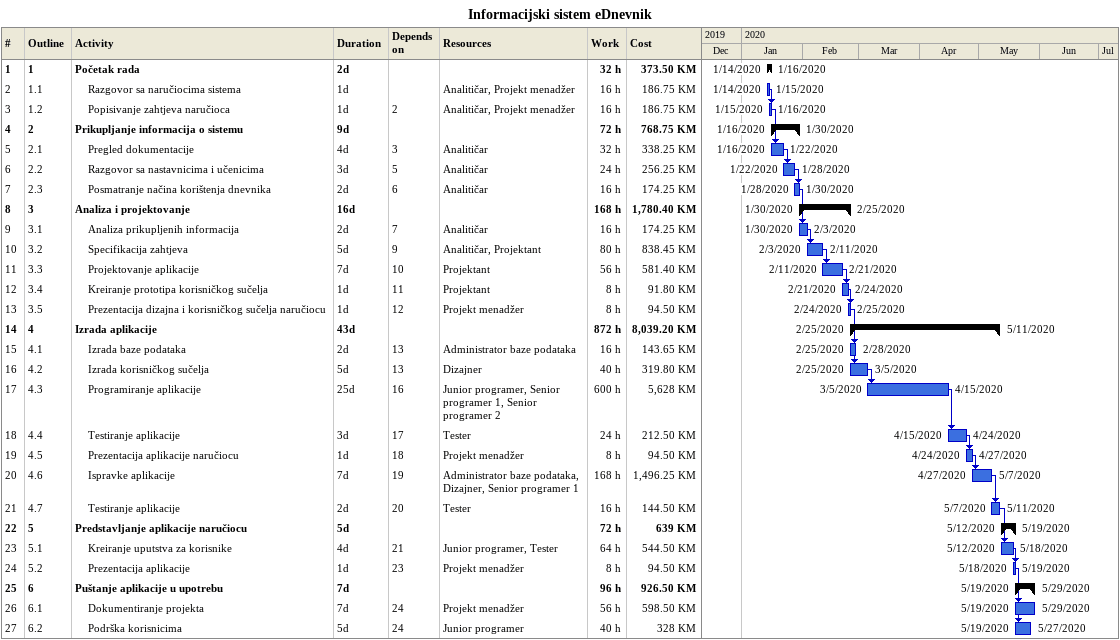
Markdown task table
Informacijski sistem eDnevnik

| ID | WBS | Task | Duration | Start | Finish | Predecessors | Resources | Work (h) | Cost (KM) |
|---|---|---|---|---|---|---|---|---|---|
| 1 | 1 | **Početak rada** | 2d | 2020-01-14 | 2020-01-16 |  |  | 32 | 373.50 |
| 2 | 1.1 | Razgovor sa naručiocima sistema | 1d | 2020-01-14 | 2020-01-15 |  | Analitičar, Projekt menadžer | 16 | 186.75 |
| 3 | 1.2 | Popisivanje zahtjeva naručioca | 1d | 2020-01-15 | 2020-01-16 | 2 | Analitičar, Projekt menadžer | 16 | 186.75 |
| 4 | 2 | **Prikupljanje informacija o sistemu** | 9d | 2020-01-16 | 2020-01-30 |  |  | 72 | 768.75 |
| 5 | 2.1 | Pregled dokumentacije | 4d | 2020-01-16 | 2020-01-22 | 3 | Analitičar | 32 | 338.25 |
| 6 | 2.2 | Razgovor sa nastavnicima i učenicima | 3d | 2020-01-22 | 2020-01-28 | 5 | Analitičar | 24 | 256.25 |
| 7 | 2.3 | Posmatranje načina korištenja dnevnika | 2d | 2020-01-28 | 2020-01-30 | 6 | Analitičar | 16 | 174.25 |
| 8 | 3 | **Analiza i projektovanje** | 16d | 2020-01-30 | 2020-02-25 |  |  | 168 | 1780.40 |
| 9 | 3.1 | Analiza prikupljenih informacija | 2d | 2020-01-30 | 2020-02-03 | 7 | Analitičar | 16 | 174.25 |
| 10 | 3.2 | Specifikacija zahtjeva | 5d | 2020-02-03 | 2020-02-11 | 9 | Analitičar, Projektant | 80 | 838.45 |
| 11 | 3.3 | Projektovanje aplikacije | 7d | 2020-02-11 | 2020-02-21 | 10 | Projektant | 56 | 581.40 |
| 12 | 3.4 | Kreiranje prototipa korisničkog sučelja | 1d | 2020-02-21 | 2020-02-24 | 11 | Projektant | 8 | 91.80 |
| 13 | 3.5 | Prezentacija dizajna i korisničkog sučelja naručiocu | 1d | 2020-02-24 | 2020-02-25 | 12 | Projekt menadžer | 8 | 94.50 |
| 14 | 4 | **Izrada aplikacije** | 43d | 2020-02-25 | 2020-05-11 |  |  | 872 | 8039.20 |
| 15 | 4.1 | Izrada baze podataka | 2d | 2020-02-25 | 2020-02-28 | 13 | Administrator baze podataka | 16 | 143.65 |
| 16 | 4.2 | Izrada korisničkog sučelja | 5d | 2020-02-25 | 2020-03-05 | 13 | Dizajner | 40 | 319.80 |
| 17 | 4.3 | Programiranje aplikacije | 25d | 2020-03-05 | 2020-04-15 | 16 | Junior programer, Senior programer 1, Senior programer 2 | 600 | 5628 |
| 18 | 4.4 | Testiranje aplikacije | 3d | 2020-04-15 | 2020-04-24 | 17 | Tester | 24 | 212.50 |
| 19 | 4.5 | Prezentacija aplikacije naručiocu | 1d | 2020-04-24 | 2020-04-27 | 18 | Projekt menadžer | 8 | 94.50 |
| 20 | 4.6 | Ispravke aplikacije | 7d | 2020-04-27 | 2020-05-07 | 19 | Administrator baze podataka, Dizajner, Senior programer 1 | 168 | 1496.25 |
| 21 | 4.7 | Testiranje aplikacije | 2d | 2020-05-07 | 2020-05-11 | 20 | Tester | 16 | 144.50 |
| 22 | 5 | **Predstavljanje aplikacije naručiocu** | 5d | 2020-05-12 | 2020-05-19 |  |  | 72 | 639 |
| 23 | 5.1 | Kreiranje uputstva za korisnike | 4d | 2020-05-12 | 2020-05-18 | 21 | Junior programer, Tester | 64 | 544.50 |
| 24 | 5.2 | Prezentacija aplikacije | 1d | 2020-05-18 | 2020-05-19 | 23 | Projekt menadžer | 8 | 94.50 |
| 25 | 6 | **Puštanje aplikacije u upotrebu** | 7d | 2020-05-19 | 2020-05-29 |  |  | 96 | 926.50 |
| 26 | 6.1 | Dokumentiranje projekta | 7d | 2020-05-19 | 2020-05-29 | 24 | Projekt menadžer | 56 | 598.50 |
| 27 | 6.2 | Podrška korisnicima | 5d | 2020-05-19 | 2020-05-27 | 24 | Junior programer | 40 | 328 |
